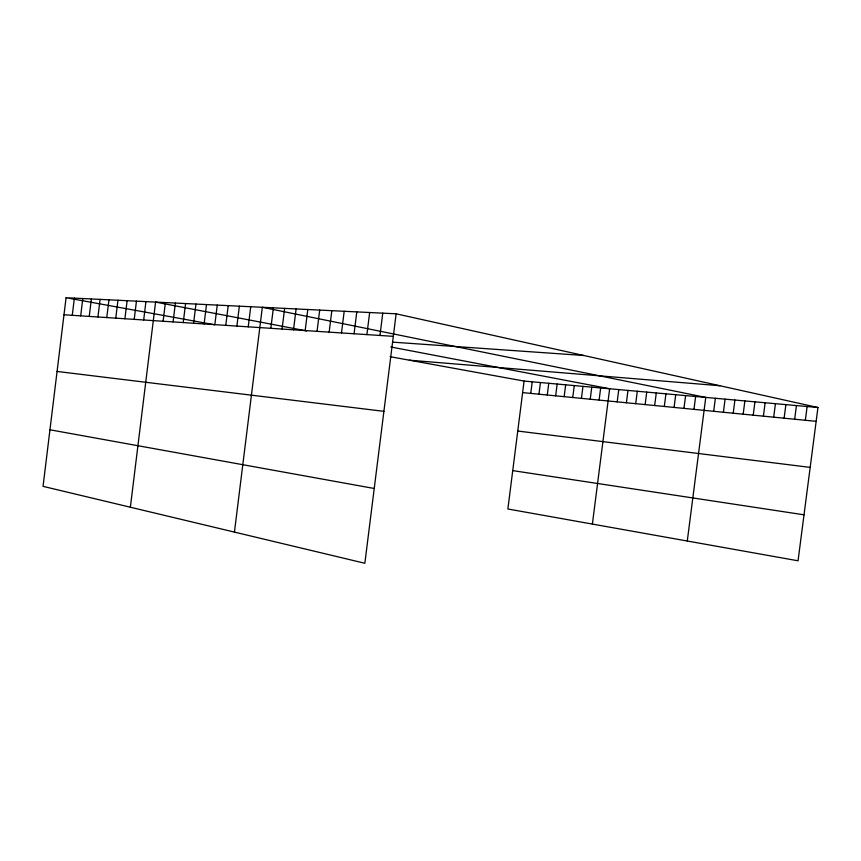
<?xml version="1.0" encoding="UTF-8"?>
<svg xmlns="http://www.w3.org/2000/svg" width="861" height="861" viewBox="0 0 861 861"><rect width="100%" height="100%" fill="white"/><g stroke="black" fill="none" stroke-linecap="round" stroke-linejoin="round"><path stroke-width="1.29" d="M66.071 297.734L43.05 486.357L364.849 563.266L396.135 313.813L66.071 297.734L214.378 324.715M72.27 315.298L74.369 298.143M80.686 315.847L82.796 298.552M89.243 316.407L91.374 298.971M97.939 316.977L100.091 299.391M106.775 317.558L108.949 299.822M115.761 318.15L117.957 300.263M124.91 318.753L127.127 300.704M134.219 319.356L136.447 301.167M143.679 319.98L145.929 301.63M130.366 507.226L155.583 302.093L306.645 330.925M163.106 321.25L165.409 302.577M173.083 321.906L175.407 303.061M183.242 322.574L185.589 303.556M193.585 323.252L195.953 304.062M204.111 323.94L206.5 304.579M214.841 324.64L217.252 305.095M225.765 325.361L228.208 305.633M236.893 326.082L239.358 306.172M248.237 326.836L250.734 306.731M234.44 532.098L262.325 307.291L705.762 397.416L687.282 541.009M270.838 328.31L273.378 307.829M282.074 329.053L284.647 308.378M293.515 329.795L296.109 308.938M305.171 330.559L307.797 309.508M317.052 331.345L319.7 310.089M329.16 332.131L331.829 310.681M341.494 332.938L344.196 311.284M354.065 333.767L356.798 311.897M366.894 334.606L369.66 312.521M379.97 335.467L382.758 313.156M390.141 356.691L524.091 381.068L507.872 508.991L798.05 560.791L817.95 407.511L396.135 313.813M530.753 393.402L532.216 381.8M538.964 394.198L540.45 382.532M547.273 395.016L548.758 383.285M555.668 395.834L557.164 384.038M564.159 396.663L565.666 384.802M572.748 397.513L574.265 385.577M581.444 398.363L582.972 386.363M590.226 399.213L591.765 387.149M599.116 400.085L600.666 387.956M592.39 524.08L609.663 388.763L390.84 346.994M617.197 401.861L618.768 389.581M626.399 402.765L627.981 390.41M635.709 403.669L637.301 391.249M645.137 404.595L646.729 392.099M654.672 405.531L656.276 392.96M664.315 406.467L665.94 393.832M674.077 407.425L675.713 394.704M683.957 408.394L685.604 395.597M693.966 409.373L695.623 396.501M713.683 411.3L715.362 398.277M723.401 412.258L725.091 399.149M733.217 413.215L734.917 400.031M743.161 414.195L744.873 400.935M753.214 415.174L754.936 401.839M763.395 416.175L765.128 402.754M773.695 417.176L775.438 403.68M784.113 418.198L785.878 404.616M794.671 419.232L796.436 405.574M805.347 420.276L807.123 406.532M63.994 314.76L393.305 336.339M392.605 342.14L583.812 355.496M409.373 360.189L719.947 385.739M524.091 381.068L817.95 407.511M522.627 392.605L816.153 421.33M57.074 371.446L383.898 411.343M517.752 431.038L810.179 467.394M512.736 470.612L804.023 514.813M49.949 429.79L374.223 488.488"/></g></svg>
